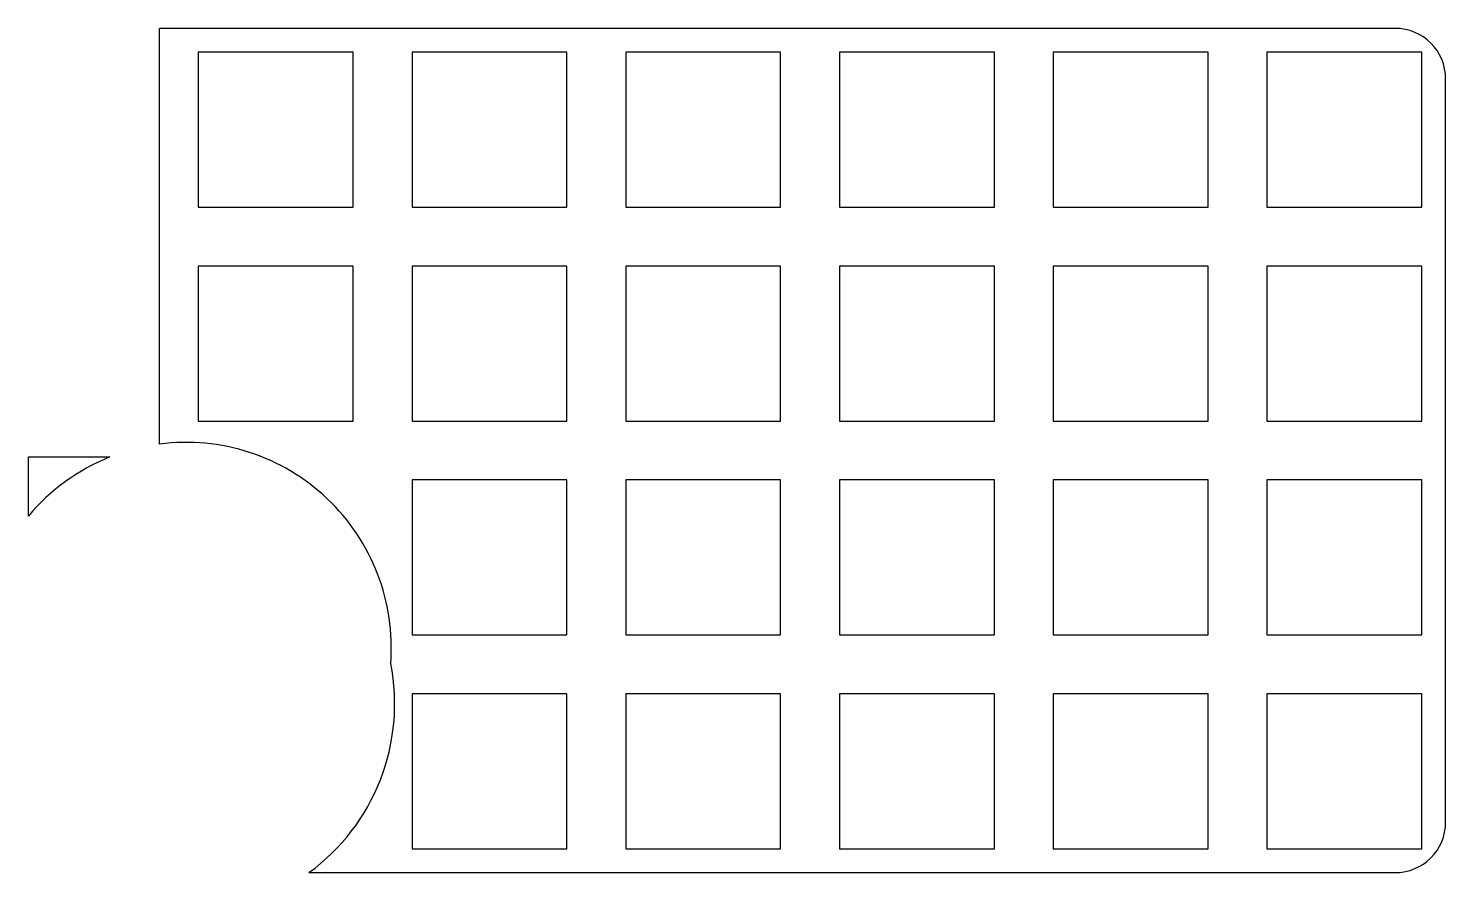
# Model space of a CAD drawing. Header units: millimetres. Extents: x 197 to 323, y -9 to 66.
import ezdxf

# ---------------------------------------------------------------- set-up
doc = ezdxf.new("R2010")
doc.units = ezdxf.units.MM

msp = doc.modelspace()

# ---------------------------------------------------------------- linework, layer by layer
for p, q in [((318.825, 66.175), (208.7, 66.175)), ((208.7, 29.148), (208.7, 66.175)), ((225.95, 64.05), (212.15, 64.05)), ((212.15, 64.05), (212.15, 50.25)), ((225.95, 50.25), (225.95, 64.05)), ((245, 64.05), (231.2, 64.05)), ((231.2, 64.05), (231.2, 50.25)), ((245, 50.25), (245, 64.05)), ((264.05, 64.05), (250.25, 64.05)), ((250.25, 64.05), (250.25, 50.25)), ((264.05, 50.25), (264.05, 64.05)), ((283.1, 64.05), (269.3, 64.05)), ((269.3, 64.05), (269.3, 50.25)), ((283.1, 50.25), (283.1, 64.05)), ((302.15, 64.05), (288.35, 64.05)), ((288.35, 64.05), (288.35, 50.25)), ((302.15, 50.25), (302.15, 64.05)), ((321.2, 64.05), (307.4, 64.05)), ((307.4, 64.05), (307.4, 50.25)), ((321.2, 50.25), (321.2, 64.05)), ((323.325, -4.525), (323.325, 61.675)), ((212.15, 50.25), (225.95, 50.25)), ((231.2, 50.25), (245, 50.25)), ((250.25, 50.25), (264.05, 50.25)), ((269.3, 50.25), (283.1, 50.25)), ((288.35, 50.25), (302.15, 50.25)), ((307.4, 50.25), (321.2, 50.25)), ((225.95, 45), (212.15, 45)), ((212.15, 45), (212.15, 31.2)), ((225.95, 31.2), (225.95, 45)), ((245, 45), (231.2, 45)), ((231.2, 45), (231.2, 31.2)), ((245, 31.2), (245, 45)), ((264.05, 45), (250.25, 45)), ((250.25, 45), (250.25, 31.2)), ((264.05, 31.2), (264.05, 45)), ((283.1, 45), (269.3, 45)), ((269.3, 45), (269.3, 31.2)), ((283.1, 31.2), (283.1, 45)), ((302.15, 45), (288.35, 45)), ((288.35, 45), (288.35, 31.2)), ((302.15, 31.2), (302.15, 45)), ((321.2, 45), (307.4, 45)), ((307.4, 45), (307.4, 31.2)), ((321.2, 31.2), (321.2, 45)), ((212.15, 31.2), (225.95, 31.2)), ((231.2, 31.2), (245, 31.2)), ((250.25, 31.2), (264.05, 31.2)), ((269.3, 31.2), (283.1, 31.2)), ((288.35, 31.2), (302.15, 31.2)), ((307.4, 31.2), (321.2, 31.2)), ((197, 28), (204.276, 28)), ((197, 22.726), (197, 28)), ((245, 25.95), (231.2, 25.95)), ((231.2, 25.95), (231.2, 12.15)), ((245, 12.15), (245, 25.95)), ((264.05, 25.95), (250.25, 25.95)), ((250.25, 25.95), (250.25, 12.15)), ((264.05, 12.15), (264.05, 25.95)), ((283.1, 25.95), (269.3, 25.95)), ((269.3, 25.95), (269.3, 12.15)), ((283.1, 12.15), (283.1, 25.95)), ((302.15, 25.95), (288.35, 25.95)), ((288.35, 25.95), (288.35, 12.15)), ((302.15, 12.15), (302.15, 25.95)), ((321.2, 25.95), (307.4, 25.95)), ((307.4, 25.95), (307.4, 12.15)), ((321.2, 12.15), (321.2, 25.95)), ((231.2, 12.15), (245, 12.15)), ((250.25, 12.15), (264.05, 12.15)), ((269.3, 12.15), (283.1, 12.15)), ((288.35, 12.15), (302.15, 12.15)), ((307.4, 12.15), (321.2, 12.15)), ((245, 6.9), (231.2, 6.9)), ((231.2, 6.9), (231.2, -6.9)), ((245, -6.9), (245, 6.9)), ((264.05, 6.9), (250.25, 6.9)), ((250.25, 6.9), (250.25, -6.9)), ((264.05, -6.9), (264.05, 6.9)), ((283.1, 6.9), (269.3, 6.9)), ((269.3, 6.9), (269.3, -6.9)), ((283.1, -6.9), (283.1, 6.9)), ((302.15, 6.9), (288.35, 6.9)), ((288.35, 6.9), (288.35, -6.9)), ((302.15, -6.9), (302.15, 6.9)), ((321.2, 6.9), (307.4, 6.9)), ((307.4, 6.9), (307.4, -6.9)), ((321.2, -6.9), (321.2, 6.9)), ((231.2, -6.9), (245, -6.9)), ((250.25, -6.9), (264.05, -6.9)), ((269.3, -6.9), (283.1, -6.9)), ((288.35, -6.9), (302.15, -6.9)), ((307.4, -6.9), (321.2, -6.9)), ((222.014, -9.025), (318.825, -9.025))]:
    msp.add_line(p, q)
for centre, radius, start, end in [((318.825, 61.675), 4.5, 0, 90), ((211.05, 11), 18.3, 355.63441, 457.37803), ((211.05, 11), 18.3, 471.72646, 500.15312), ((211.05, 6), 18.6, 306.11888, 371.18192), ((318.825, -4.525), 4.5, 270, 360)]:
    msp.add_arc(centre, radius, start, end)

doc.saveas('drawing.dxf')
